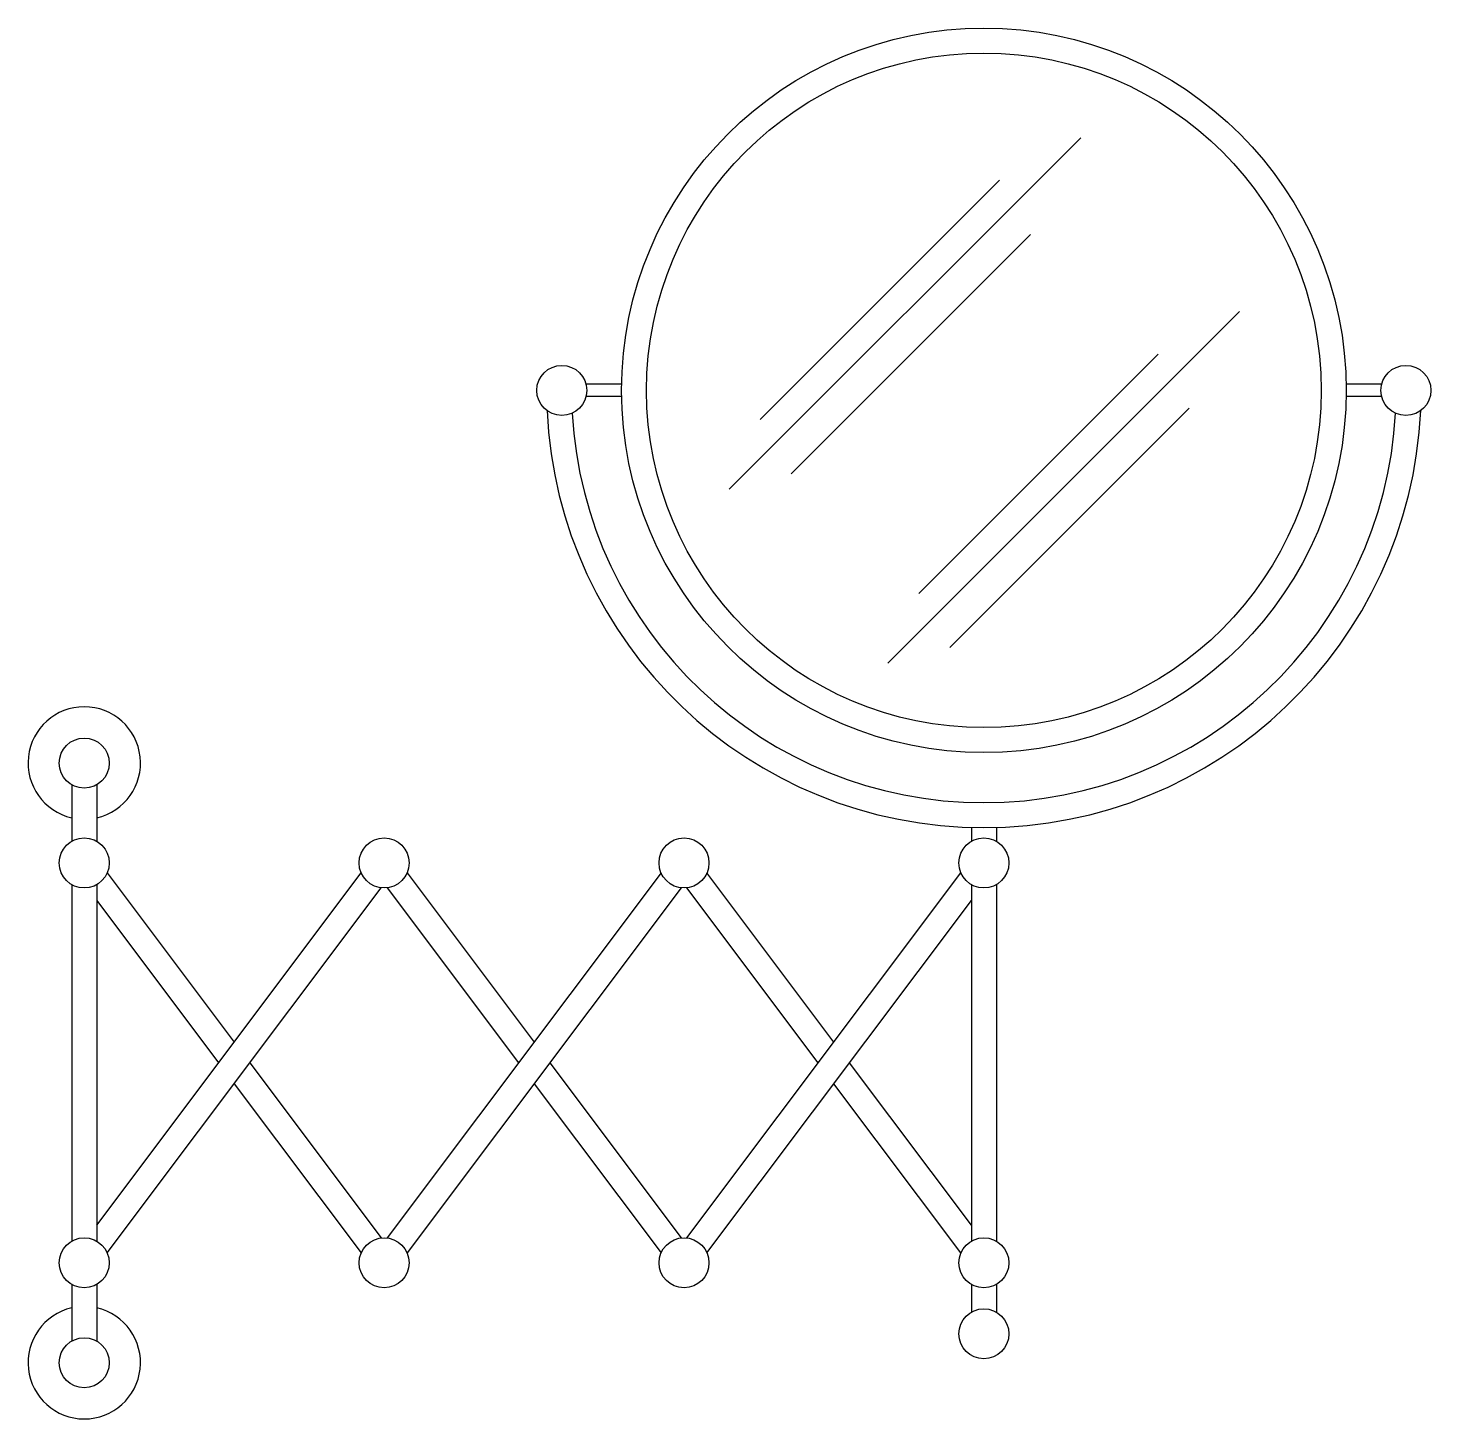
# Model space of a CAD drawing. Header units: millimetres. Extents: x -14 to 342, y 0 to 353.
import ezdxf

# ---------------------------------------------------------------- set-up
doc = ezdxf.new("R2010")
doc.units = ezdxf.units.MM
doc.layers.add('ceco.net 329', color=7, linetype='Continuous')

msp = doc.modelspace()

# ---------------------------------------------------------------- linework, layer by layer
at = {"layer": 'ceco.net 329'}
for p, q in [((163.85, 236.29), (253.21, 325.61)), ((171.72, 253.98), (232.55, 314.8)), ((179.59, 240.22), (240.42, 301.05)), ((204.19, 192.09), (293.56, 281.4)), ((212.06, 209.77), (272.89, 270.6)), ((136.54, 262.99), (127.49, 262.99)), ((329.71, 262.99), (320.66, 262.99)), ((136.54, 259.81), (127.49, 259.81)), ((219.94, 196.02), (280.76, 256.85)), ((329.71, 259.81), (320.66, 259.81)), ((-3.17, 161.19), (-3.17, 146.79)), ((3.18, 161.19), (3.18, 146.79)), ((225.43, 150.32), (225.43, 146.79)), ((231.78, 150.32), (231.78, 146.79)), ((-3.17, 135.79), (-3.17, 45.19)), ((-3.17, 135.79), (-3.17, 45.19)), ((3.18, 49.21), (70.36, 138.79)), ((3.18, 135.79), (3.18, 45.19)), ((3.18, 135.79), (3.18, 45.19)), ((5.84, 138.79), (38.1, 95.78)), ((146.56, 138.79), (76.96, 45.99)), ((82.04, 138.79), (114.3, 95.78)), ((153.16, 45.99), (222.76, 138.79)), ((190.5, 95.78), (158.24, 138.79)), ((225.43, 135.79), (225.43, 45.19)), ((231.78, 135.79), (231.78, 45.19)), ((5.84, 42.18), (75.44, 134.98)), ((76.96, 134.98), (110.33, 90.49)), ((151.64, 134.98), (82.04, 42.18)), ((186.53, 90.49), (153.16, 134.98)), ((3.18, 131.76), (34.13, 90.49)), ((158.24, 42.18), (225.43, 131.76)), ((42.07, 90.49), (75.44, 45.99)), ((118.27, 90.49), (151.64, 45.99)), ((225.43, 49.21), (194.47, 90.49)), ((38.1, 85.2), (70.36, 42.18)), ((114.3, 85.2), (146.56, 42.18)), ((222.76, 42.18), (190.5, 85.2)), ((-3.17, 34.19), (-3.17, 19.79)), ((3.18, 34.19), (3.18, 19.79)), ((225.43, 34.19), (225.43, 27.14)), ((231.78, 34.19), (231.78, 27.14))]:
    msp.add_line(p, q, dxfattribs=at)
for centre, radius in [((228.6, 261.4), 92.07), ((228.6, 261.4), 85.72), ((121.34, 261.4), 6.35), ((335.86, 261.4), 6.35), ((0, 166.69), 6.35), ((0, 141.29), 6.35), ((0, 141.29), 6.35), ((76.2, 141.29), 6.35), ((76.2, 141.29), 6.35), ((152.4, 141.29), 6.35), ((152.4, 141.29), 6.35), ((228.6, 141.29), 6.35), ((0, 39.69), 6.35), ((0, 39.69), 6.35), ((76.2, 39.69), 6.35), ((76.2, 39.69), 6.35), ((152.4, 39.69), 6.35), ((228.6, 39.69), 6.35), ((228.6, 21.64), 6.35), ((0, 14.29), 6.35)]:
    msp.add_circle(centre, radius, dxfattribs=at)
for centre, radius, start, end in [((228.6, 261.4), 111.13, 182.6441, 357.3559), ((228.6, 261.4), 104.78, 183.1588, 356.8412), ((0, 166.69), 14.29, 282.8396, 257.1604), ((0, 14.29), 14.29, 102.8396, 77.1604)]:
    msp.add_arc(centre, radius, start, end, dxfattribs=at)

doc.saveas('drawing.dxf')
